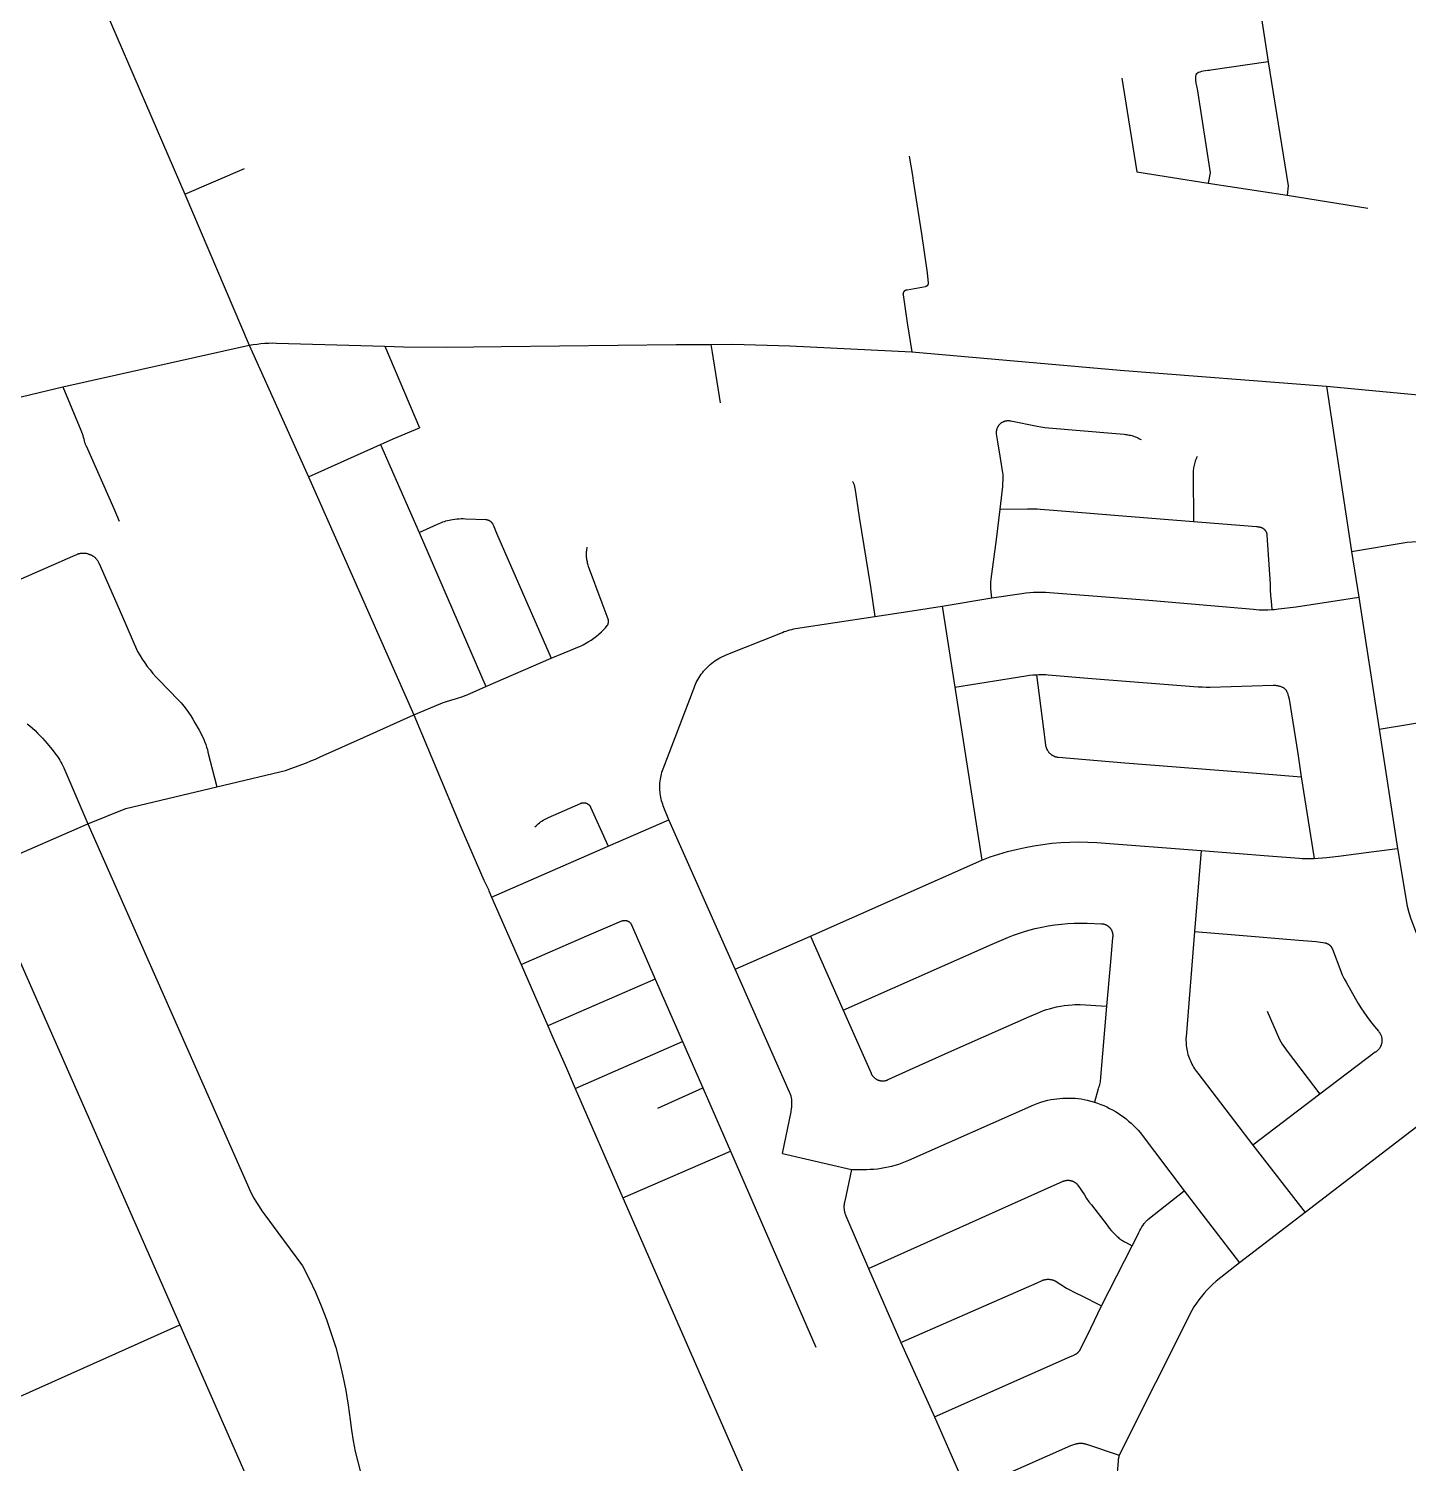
# Model space of a CAD drawing. Header units: inches. Extents: x 326453 to 344102, y 4677180 to 4689621.
# Drawn here: x 340542 to 342122, y 4685191 to 4686833 of the extents above; entities that cross this region are included whole.
import ezdxf

# ---------------------------------------------------------------- set-up
doc = ezdxf.new("R2010")
doc.units = ezdxf.units.IN
doc.header["$MEASUREMENT"] = 0
doc.layers.add('Street_Centreline', color=7, linetype='Continuous')

msp = doc.modelspace()

# ---------------------------------------------------------------- linework, layer by layer
at = {"layer": 'Street_Centreline'}
for p, q in [((340598.0764, 4686927.86), (340720.632, 4686643.9962)), ((341793.582, 4686776.9073), (341810.7623, 4686669.5188)), ((340720.632, 4686643.9962), (340788.821, 4686673.2272)), ((341810.7623, 4686669.5188), (341892.7115, 4686656.6921)), ((340720.632, 4686643.9962), (340794.4509, 4686470.9395)), ((341892.7115, 4686656.6921), (341982.8551, 4686642.9109)), ((341982.8551, 4686642.9109), (342075.2948, 4686627.8709)), ((340581.042, 4686423.1846), (340794.4509, 4686470.9395)), ((340794.4509, 4686470.9395), (340862.268, 4686320.3308)), ((340949.5808, 4686469.8408), (340989.1797, 4686376.4596)), ((340270.1146, 4686349.8807), (340581.042, 4686423.1846)), ((342027.8823, 4686424.0919), (342056.6837, 4686234.8189)), ((340862.268, 4686320.3308), (340944.8157, 4686357.3214)), ((340944.8157, 4686357.3214), (340988.7707, 4686256.6549)), ((340862.268, 4686320.3308), (340982.6736, 4686047.6191)), ((340988.7707, 4686256.6549), (341065.3688, 4686080.1388)), ((342056.6837, 4686234.8189), (342065.1027, 4686182.6701)), ((341587.844, 4686172.1304), (341644.9611, 4686181.7954)), ((341587.844, 4686172.1304), (341602.3012, 4686079.3795)), ((342065.1027, 4686182.6701), (342088.1858, 4686031.3175)), ((341065.3688, 4686080.1388), (341140.116, 4686112.6705)), ((341602.3012, 4686079.3795), (341633.3388, 4685881.4808)), ((342088.1858, 4686031.3175), (342181.6008, 4686046.5748)), ((342088.1858, 4686031.3175), (342109.4364, 4685894.8112)), ((341998.9104, 4685976.6302), (342013.8613, 4685883.3705)), ((341205.5653, 4685897.2464), (341274.8812, 4685927.5131)), ((341350.9712, 4685756.683), (341274.8812, 4685927.5131)), ((341071.8934, 4685839.0033), (341205.5653, 4685897.2464)), ((341884.371, 4685892.3131), (341877.0267, 4685799.5956)), ((341437.0448, 4685794.394), (341633.3388, 4685881.4808)), ((340485.3664, 4685870.1952), (340714.706, 4685349.2536)), ((341071.8934, 4685839.0033), (341105.749, 4685761.8034)), ((341350.9712, 4685756.683), (341437.0448, 4685794.394)), ((341437.0448, 4685794.394), (341474.706, 4685709.582)), ((341105.749, 4685761.8034), (341136.2386, 4685691.6158)), ((341259.2336, 4685744.9654), (341136.2386, 4685691.6158)), ((341259.2336, 4685744.9654), (341290.3758, 4685673.8627)), ((341167.7101, 4685620.106), (341290.3758, 4685673.8627)), ((341290.3758, 4685673.8627), (341313.681, 4685620.5951)), ((342233.0014, 4685654.3881), (342003.7865, 4685477.8487)), ((341167.7101, 4685620.106), (341222.2565, 4685494.6151)), ((341262.4229, 4685597.5859), (341313.681, 4685620.5951)), ((341313.681, 4685620.5952), (341345.6392, 4685548.0744)), ((342020.377, 4685613.5528), (341943.8176, 4685554.9324)), ((341222.2565, 4685494.6151), (341345.6392, 4685548.0744)), ((341345.6392, 4685548.0744), (341443.2593, 4685323.6399)), ((341405.0687, 4685545.5519), (341484.2081, 4685527.3968)), ((341943.8176, 4685554.9324), (342003.7865, 4685477.8487)), ((341222.2565, 4685494.6151), (341506.0852, 4684846.626)), ((341865.1547, 4685502.6516), (341928.5372, 4685420.4414)), ((342003.7865, 4685477.8487), (341928.5372, 4685420.4414)), ((341770.434, 4685371.0527), (341805.6824, 4685439.8775)), ((341503.468, 4685414.0032), (341540.7164, 4685329.1952)), ((340367.5711, 4685194.2031), (340714.706, 4685349.2536)), ((340714.706, 4685349.2536), (340851.8391, 4685037.5632)), ((341540.7164, 4685329.1952), (341579.1207, 4685243.8358))]:
    msp.add_line(p, q, dxfattribs=at)
for points in [[(341937.876, 4686950.4553), (341940.3269, 4686932.3059), (341961.1061, 4686795.6393)], [(341961.1061, 4686795.6393), (341895.5685, 4686785.8326), (341893.898, 4686785.622), (341892.3231, 4686785.4227), (341889.4518, 4686785.0417), (341886.939, 4686784.6571), (341884.769, 4686784.2363), (341882.9262, 4686783.7465), (341881.395, 4686783.155), (341880.1597, 4686782.4294), (341879.2046, 4686781.5368), (341878.5141, 4686780.4447), (341878.0726, 4686779.1203), (341877.8643, 4686777.5311), (341877.8738, 4686775.6444), (341877.9552, 4686774.5792), (341878.0852, 4686773.4275), (341878.2617, 4686772.185), (341878.4829, 4686770.8478), (341878.7468, 4686769.4116), (341879.0514, 4686767.8726), (341879.3948, 4686766.2265), (341879.7749, 4686764.4692), (341894.8908, 4686668.5065), (341892.7115, 4686656.6921)], [(341961.1061, 4686795.6393), (341983.9696, 4686653.3554), (341982.8551, 4686642.9109)], [(341550.0519, 4686687.3873), (341553.7863, 4686665.3307), (341554.557, 4686659.2461), (341564.0533, 4686598.5646), (341570.5483, 4686553.8863), (341571.8396, 4686542.1483), (341571.8506, 4686542.0163), (341571.8571, 4686541.8839), (341571.859, 4686541.7514), (341571.8563, 4686541.6189), (341571.8491, 4686541.4866), (341571.8373, 4686541.3546), (341571.8209, 4686541.2231), (341571.8, 4686541.0923), (341571.7745, 4686540.9622), (341571.7446, 4686540.8331), (341571.7103, 4686540.7052), (341571.6715, 4686540.5785), (341571.6284, 4686540.4532), (341571.581, 4686540.3294), (341571.5293, 4686540.2074), (341571.4735, 4686540.0872), (341571.4135, 4686539.9691), (341571.3495, 4686539.8531), (341571.2815, 4686539.7393), (341571.2096, 4686539.628), (341571.1339, 4686539.5192), (341571.0545, 4686539.4132), (341570.9715, 4686539.3099), (341570.8849, 4686539.2095), (341570.7949, 4686539.1123), (341570.7017, 4686539.0181), (341570.6052, 4686538.9273), (341570.5056, 4686538.8398), (341570.4031, 4686538.7559), (341570.2978, 4686538.6755), (341570.1897, 4686538.5988), (341570.079, 4686538.5259), (341569.9659, 4686538.4569), (341569.8505, 4686538.3919), (341569.7329, 4686538.3308), (341569.6132, 4686538.2739), (341569.4917, 4686538.2211), (341569.3684, 4686538.1726), (341569.2435, 4686538.1283), (341569.1171, 4686538.0884), (341568.9895, 4686538.0529), (341568.8606, 4686538.0218), (341568.7308, 4686537.9952), (341547.6416, 4686534.0515), (341547.483, 4686534.048), (341547.3247, 4686534.0391), (341547.1668, 4686534.0248), (341547.0094, 4686534.0051), (341546.8528, 4686533.98), (341546.6972, 4686533.9495), (341546.5427, 4686533.9138), (341546.3895, 4686533.8727), (341546.2379, 4686533.8264), (341546.0879, 4686533.775), (341545.9397, 4686533.7184), (341545.7936, 4686533.6568), (341545.6497, 4686533.5902), (341545.5081, 4686533.5187), (341545.3691, 4686533.4424), (341545.2328, 4686533.3614), (341545.0993, 4686533.2758), (341544.9689, 4686533.1856), (341544.8416, 4686533.091), (341544.7176, 4686532.9921), (341544.5971, 4686532.889), (341544.4802, 4686532.7818), (341544.3671, 4686532.6707), (341544.2578, 4686532.5558), (341544.1525, 4686532.4372), (341544.0514, 4686532.3151), (341543.9545, 4686532.1895), (341543.862, 4686532.0607), (341543.7739, 4686531.9289), (341543.6904, 4686531.794), (341543.6116, 4686531.6564), (341543.5376, 4686531.5162), (341543.4684, 4686531.3735), (341543.4041, 4686531.2285), (341543.3449, 4686531.0814), (341543.2907, 4686530.9324), (341543.2417, 4686530.7816), (341543.1978, 4686530.6292), (341543.1592, 4686530.4754), (341543.126, 4686530.3203), (341543.098, 4686530.1642), (341543.0754, 4686530.0073), (341543.0583, 4686529.8496), (341543.0465, 4686529.6915), (341543.0401, 4686529.533), (341543.0392, 4686529.3744), (341543.0438, 4686529.2159), (341543.0537, 4686529.0577), (341543.0691, 4686528.8998), (341543.0899, 4686528.7426), (341547.9208, 4686496.4824), (341552.978, 4686463.4343)], [(340794.4509, 4686470.9395), (340798.851, 4686471.7181), (340803.2733, 4686472.359), (340807.7134, 4686472.8616), (340812.167, 4686473.2255), (340816.6299, 4686473.4503), (340821.0975, 4686473.5358), (340825.5657, 4686473.4819), (340922.297, 4686470.8049), (340949.5808, 4686469.8408)], [(340949.5808, 4686469.8408), (340971.1804, 4686469.0775), (341020.0935, 4686468.7989), (341082.9078, 4686469.4507), (341283.2014, 4686471.7805), (341323.0721, 4686471.9665)], [(341323.0721, 4686471.9665), (341348.2547, 4686472.084), (341413.2789, 4686470.1135), (341552.978, 4686463.4343)], [(341323.0721, 4686471.9665), (341324.4665, 4686462.6547), (341333.8122, 4686405.1783)], [(341552.978, 4686463.4343), (341791.8488, 4686442.3793), (342027.8823, 4686424.0919)], [(340581.042, 4686423.1846), (340601.5694, 4686373.5898), (340602.3265, 4686371.6791), (340603.0255, 4686369.7463), (340603.6656, 4686367.7933), (340604.2463, 4686365.8217), (340604.767, 4686363.8335), (340605.2273, 4686361.8305), (340605.3899, 4686361.1264), (340605.5751, 4686360.428), (340605.7828, 4686359.736), (340606.0128, 4686359.051), (340606.2649, 4686358.3738), (340606.5387, 4686357.7051), (340606.834, 4686357.0457), (340607.1505, 4686356.3961), (340607.4878, 4686355.7571), (340639.1341, 4686284.0065), (340645.3686, 4686269.68)], [(342027.8823, 4686424.0919), (342282.6749, 4686400.2377), (342402.3114, 4686385.7552), (342551.3725, 4686363.4479)], [(341654.2658, 4686283.3503), (341657.2107, 4686309.3811), (341657.5639, 4686312.8948), (341657.8297, 4686316.4162), (341657.8948, 4686317.8218), (341657.9132, 4686319.2288), (341657.8848, 4686320.6356), (341657.8097, 4686322.0407), (341657.688, 4686323.4425), (341657.5199, 4686324.8395), (341654.794, 4686341.5621), (341651.6073, 4686360.3864), (341650.2954, 4686369.3359), (341650.2358, 4686369.7985), (341650.1923, 4686370.263), (341650.1651, 4686370.7286), (341650.154, 4686371.195), (341650.1593, 4686371.6614), (341650.1807, 4686372.1273), (341650.2184, 4686372.5923), (341650.2723, 4686373.0556), (341650.3422, 4686373.5169), (341650.4282, 4686373.9753), (341650.5301, 4686374.4305), (341650.6478, 4686374.8819), (341650.7812, 4686375.3289), (341650.93, 4686375.771), (341651.0941, 4686376.2076), (341651.2733, 4686376.6383), (341651.4675, 4686377.0624), (341651.6763, 4686377.4795), (341651.8994, 4686377.8892), (341652.1368, 4686378.2907), (341652.3879, 4686378.6838), (341652.6526, 4686379.0679), (341652.9305, 4686379.4425), (341653.2213, 4686379.8073), (341653.5246, 4686380.1617), (341653.8401, 4686380.5053), (341654.1674, 4686380.8377), (341654.506, 4686381.1585), (341654.8556, 4686381.4673), (341655.2157, 4686381.7638), (341655.586, 4686382.0475), (341655.9659, 4686382.3182), (341656.355, 4686382.5754), (341656.7528, 4686382.819), (341657.1589, 4686383.0486), (341657.5727, 4686383.2639), (341657.9938, 4686383.4646), (341658.4216, 4686383.6505), (341658.8556, 4686383.8215), (341659.2953, 4686383.9772), (341659.7402, 4686384.1175), (341660.1897, 4686384.2422), (341660.6432, 4686384.3512), (341661.1003, 4686384.4443), (341661.5603, 4686384.5215), (341662.0228, 4686384.5826), (341662.4871, 4686384.6275), (341662.9526, 4686384.6563), (341663.4189, 4686384.6688), (341663.8854, 4686384.6651), (341664.3514, 4686384.6451), (341664.8165, 4686384.6089), (341665.28, 4686384.5565), (341665.7414, 4686384.4881), (341666.2002, 4686384.4035), (341666.6557, 4686384.3031), (341696.5559, 4686378.2066), (341700.9404, 4686377.3933), (341705.3509, 4686376.7359), (341709.782, 4686376.2353), (341714.228, 4686375.8921), (341782.2925, 4686370.1361), (341796.2691, 4686368.9964), (341797.7445, 4686368.8626), (341799.2147, 4686368.6806), (341800.6782, 4686368.4508), (341802.1334, 4686368.1732), (341803.5788, 4686367.8483), (341805.0128, 4686367.4763), (341806.4339, 4686367.0577), (341807.8405, 4686366.5929), (341809.2312, 4686366.0824), (341810.6045, 4686365.5267), (341811.9589, 4686364.9265), (341813.293, 4686364.2823), (341814.6053, 4686363.5949), (341815.8945, 4686362.865)], [(340944.8157, 4686357.3214), (340959.2867, 4686363.7297), (340989.1797, 4686376.4596)], [(341879.9234, 4686343.5844), (341879.2703, 4686342.2326), (341878.6637, 4686340.8594), (341878.1041, 4686339.4663), (341877.5922, 4686338.055), (341877.1287, 4686336.627), (341876.7141, 4686335.1841), (341876.3489, 4686333.7279), (341876.0334, 4686332.2602), (341875.768, 4686330.7825), (341875.5532, 4686329.2967), (341875.389, 4686327.8044), (341875.2757, 4686326.3074), (341875.2134, 4686324.8074), (341875.2023, 4686323.3062), (341875.5849, 4686269.0184)], [(341485.2257, 4686315.0042), (341485.564, 4686314.4016), (341485.8817, 4686313.7879), (341486.1783, 4686313.1637), (341486.4535, 4686312.5298), (341486.707, 4686311.8869), (341486.9385, 4686311.2358), (341487.1478, 4686310.5771), (341487.3345, 4686309.9118), (341487.4985, 4686309.2405), (341487.6396, 4686308.5639), (341487.7576, 4686307.883), (341492.9977, 4686274.2547), (341505.6456, 4686194.2326), (341510.8367, 4686160.4591)], [(341644.9611, 4686181.7954), (341643.7382, 4686191.9525), (341643.6111, 4686193.1845), (341643.5263, 4686194.4202), (341643.4836, 4686195.658), (341643.4833, 4686196.8966), (341643.5253, 4686198.1345), (341643.6095, 4686199.3702), (341643.7359, 4686200.6023), (341643.9042, 4686201.8294), (341644.1144, 4686203.05), (341650.2297, 4686248.4944), (341654.2658, 4686283.3503)], [(341654.2658, 4686283.3503), (341685.6204, 4686283.5715), (341689.295, 4686283.646), (341692.9702, 4686283.6208), (341696.6434, 4686283.4961), (341700.3119, 4686283.2718), (341715.5028, 4686282.0696), (341785.4187, 4686276.2286), (341875.5849, 4686269.0184)], [(340988.7707, 4686256.6549), (341009.9577, 4686266.0314), (341011.9368, 4686266.9383), (341013.939, 4686267.7929), (341015.963, 4686268.5947), (341017.7974, 4686269.2569), (341019.6541, 4686269.8537), (341021.5308, 4686270.3846), (341023.4251, 4686270.8488), (341025.3345, 4686271.2458), (341027.2568, 4686271.575), (341029.6932, 4686271.9079), (341032.1391, 4686272.1619), (341034.5919, 4686272.3367), (341037.0491, 4686272.4321), (341039.5081, 4686272.448), (341041.9663, 4686272.3845), (341065.2815, 4686271.4049), (341065.6622, 4686271.3555), (341066.041, 4686271.293), (341066.4174, 4686271.2172), (341066.791, 4686271.1284), (341067.1612, 4686271.0266), (341067.5276, 4686270.912), (341067.8898, 4686270.7846), (341068.2473, 4686270.6447), (341068.5998, 4686270.4924), (341068.9467, 4686270.3279), (341069.2877, 4686270.1514), (341069.6223, 4686269.9631), (341069.9501, 4686269.7633), (341070.2708, 4686269.5522), (341070.5274, 4686269.3702), (341070.7777, 4686269.1797), (341071.0214, 4686268.9808), (341071.2583, 4686268.7738), (341071.488, 4686268.5589), (341071.7103, 4686268.3363), (341071.9249, 4686268.1063), (341072.1315, 4686267.8691), (341072.3301, 4686267.6251), (341072.5202, 4686267.3746), (341072.7018, 4686267.1177), (341072.8746, 4686266.8548), (341073.0383, 4686266.5862), (341073.1929, 4686266.3122), (341073.338, 4686266.0331), (341073.4737, 4686265.7493), (341073.5996, 4686265.461), (341077.5634, 4686255.9532), (341140.116, 4686112.6705)], [(341875.5849, 4686269.0184), (341947.9778, 4686263.2603), (341948.681, 4686263.2352), (341949.383, 4686263.1877), (341950.0831, 4686263.1177), (341950.7807, 4686263.0253), (341951.4749, 4686262.9107), (341951.8261, 4686262.8405), (341952.1747, 4686262.7581), (341952.5202, 4686262.6636), (341952.8621, 4686262.557), (341953.2001, 4686262.4386), (341953.5338, 4686262.3084), (341953.8627, 4686262.1666), (341954.1865, 4686262.0135), (341954.5047, 4686261.8491), (341954.8169, 4686261.6736), (341955.1229, 4686261.4874), (341955.4221, 4686261.2906), (341955.7143, 4686261.0834), (341955.999, 4686260.8662), (341956.276, 4686260.6391), (341956.5449, 4686260.4025), (341956.8054, 4686260.1566), (341957.0571, 4686259.9018), (341957.2997, 4686259.6384), (341957.533, 4686259.3666), (341957.7566, 4686259.0868), (341957.9703, 4686258.7994), (341958.1738, 4686258.5047), (341958.3669, 4686258.203), (341958.5494, 4686257.8948), (341958.7209, 4686257.5804), (341958.8814, 4686257.2602), (341959.0306, 4686256.9346), (341959.1683, 4686256.6039), (341959.2943, 4686256.2687), (341959.4086, 4686255.9292), (341959.5109, 4686255.586), (341959.6011, 4686255.2394), (341959.6792, 4686254.8898), (341959.745, 4686254.5378), (341959.7985, 4686254.1836), (341959.8396, 4686253.8278), (341959.8682, 4686253.4708), (341963.3653, 4686197.5308), (341963.6054, 4686190.9365), (341964.0135, 4686184.3504), (341964.5893, 4686177.7769), (341965.5404, 4686168.3087)], [(340610.3092, 4686231.8359), (340609.54, 4686232.0286), (340608.7647, 4686232.1952), (340607.9842, 4686232.3356), (340607.1995, 4686232.4496), (340606.4114, 4686232.537), (340605.6207, 4686232.5979), (340604.8285, 4686232.632), (340604.0356, 4686232.6394), (340603.2428, 4686232.6201), (340602.4512, 4686232.574), (340601.851, 4686232.5189), (340601.253, 4686232.4438), (340600.6578, 4686232.349), (340600.066, 4686232.2345), (340599.4784, 4686232.1004), (340598.8955, 4686231.9469), (340598.3181, 4686231.7742), (340597.7467, 4686231.5824), (340597.182, 4686231.3717), (340596.6246, 4686231.1424), (340591.9555, 4686229.1305), (340516.9654, 4686196.2461)], [(341205.5555, 4686152.8302), (341205.624, 4686153.0337), (341205.6856, 4686153.2395), (341205.7403, 4686153.4472), (341205.7879, 4686153.6566), (341205.8284, 4686153.8675), (341205.8618, 4686154.0796), (341205.888, 4686154.2928), (341205.9071, 4686154.5067), (341205.9189, 4686154.7211), (341205.9235, 4686154.9358), (341205.9208, 4686155.1506), (341205.911, 4686155.3651), (341205.8939, 4686155.5792), (341205.8696, 4686155.7925), (341205.8381, 4686156.005), (341205.7995, 4686156.2162), (341205.7539, 4686156.4261), (341205.7011, 4686156.6343), (341205.6414, 4686156.8406), (341205.5748, 4686157.0447), (341205.5013, 4686157.2465), (341205.4211, 4686157.4457), (341198.6081, 4686175.5942), (341183.0536, 4686217.8091), (341182.619, 4686219.0523), (341182.226, 4686220.3093), (341181.8753, 4686221.5787), (341181.567, 4686222.8591), (341181.3017, 4686224.1491), (341181.0795, 4686225.4472), (341180.9008, 4686226.752), (341180.7657, 4686228.062), (341180.6744, 4686229.3758), (341180.627, 4686230.6919), (341180.6235, 4686232.0089), (341180.6639, 4686233.3252), (341180.7483, 4686234.6395), (341180.8764, 4686235.9502), (341181.0482, 4686237.256), (341181.2635, 4686238.5552), (341181.522, 4686239.8466)], [(342056.6837, 4686234.8189), (342120.414, 4686245.3664), (342137.0872, 4686246.4988), (342147.3324, 4686246.8684)], [(340610.3092, 4686231.8359), (340610.8993, 4686231.6686), (340611.4833, 4686231.481), (340612.0605, 4686231.2733), (340612.6302, 4686231.0459), (340613.1917, 4686230.7989), (340613.7443, 4686230.5327), (340614.2874, 4686230.2476), (340614.8203, 4686229.9438), (340615.3424, 4686229.6219), (340615.8531, 4686229.2821), (340616.3518, 4686228.925), (340616.8378, 4686228.5508), (340617.3107, 4686228.16), (340617.7697, 4686227.7532), (340618.2145, 4686227.3307), (340618.6444, 4686226.8932), (340619.0589, 4686226.441), (340619.4576, 4686225.9748), (340619.8399, 4686225.4952), (340620.2054, 4686225.0026), (340620.5538, 4686224.4977), (340620.8845, 4686223.9811), (340621.1971, 4686223.4534), (340621.4914, 4686222.9151), (340621.7669, 4686222.3671), (340622.0233, 4686221.8099), (340648.0754, 4686162.5182), (340666.5545, 4686120.3919), (340669.11, 4686115.9652), (340671.8126, 4686111.6267), (340674.6591, 4686107.3813), (340677.6464, 4686103.2338), (340680.7712, 4686099.1888), (340684.0299, 4686095.2509), (340687.4188, 4686091.4245), (340690.9342, 4686087.7139), (340713.4152, 4686064.768), (340716.4711, 4686061.3455), (340719.4053, 4686057.818), (340722.2142, 4686054.19), (340724.8943, 4686050.4658), (340727.4423, 4686046.6501), (340729.8552, 4686042.7475), (340732.1299, 4686038.7627), (340736.8731, 4686030.1053), (340738.3835, 4686027.504), (340739.8041, 4686024.8528), (340741.1335, 4686022.1545), (340742.37, 4686019.4125), (340743.5122, 4686016.6299), (340744.5588, 4686013.81), (340745.5085, 4686010.9559), (340746.3603, 4686008.0711), (340747.1131, 4686005.1589), (340757.0974, 4685965.1655)], [(341644.9611, 4686181.7954), (341679.2615, 4686186.8082), (341683.72, 4686187.4201), (341688.1963, 4686187.8842), (341692.6855, 4686188.2), (341697.1827, 4686188.3672), (341701.683, 4686188.3856), (341706.1814, 4686188.2551), (341710.673, 4686187.976), (341824.4378, 4686179.0154), (341944.2846, 4686168.7066), (341947.5822, 4686168.3926), (341950.8877, 4686168.177), (341954.1981, 4686168.0602), (341957.5105, 4686168.0422), (341960.822, 4686168.123), (341965.5404, 4686168.3087)], [(341510.8367, 4686160.4591), (341553.5017, 4686166.9773), (341587.844, 4686172.1304)], [(341965.5404, 4686168.3087), (341968.1108, 4686168.475), (341970.676, 4686168.7081), (341973.2342, 4686169.0079), (341993.3429, 4686171.6301), (342065.1027, 4686182.6701)], [(341140.116, 4686112.6705), (341155.1715, 4686118.9279), (341172.4349, 4686126.046), (341174.5537, 4686126.9558), (341176.6397, 4686127.9384), (341178.6903, 4686128.9928), (341180.7032, 4686130.1176), (341182.6759, 4686131.3114), (341185.837, 4686133.3786), (341188.9233, 4686135.5558), (341191.931, 4686137.8403), (341194.8565, 4686140.2293), (341197.6961, 4686142.7198), (341198.8805, 4686143.8296), (341200.0304, 4686144.975), (341201.1448, 4686146.155), (341202.2227, 4686147.3685), (341203.263, 4686148.6144), (341204.2648, 4686149.8915), (341204.3945, 4686150.0644), (341204.5185, 4686150.2414), (341204.6366, 4686150.4225), (341204.7486, 4686150.6073), (341204.8546, 4686150.7957), (341204.9543, 4686150.9874), (341205.0477, 4686151.1824), (341205.1346, 4686151.3803), (341205.215, 4686151.5809), (341205.2887, 4686151.7841), (341205.3558, 4686151.9896), (341205.4161, 4686152.1972), (341205.4695, 4686152.4066), (341205.516, 4686152.6177), (341205.5555, 4686152.8302)], [(341274.8812, 4685927.5131), (341268.5413, 4685943.6427), (341267.837, 4685945.5746), (341267.1992, 4685947.5294), (341266.6287, 4685949.505), (341266.1262, 4685951.4989), (341265.6923, 4685953.5088), (341265.3274, 4685955.5324), (341265.032, 4685957.5674), (341264.8064, 4685959.6112), (341264.6509, 4685961.6616), (341264.5658, 4685963.7161), (341264.551, 4685965.7723), (341264.6066, 4685967.8278), (341264.7326, 4685969.8802), (341264.9287, 4685971.927), (341265.1948, 4685973.966), (341265.5305, 4685975.9947), (341265.9355, 4685978.0107), (341266.4093, 4685980.0116), (341266.9513, 4685981.9951), (341267.5609, 4685983.9589), (341268.2374, 4685985.9007), (341303.7141, 4686078.8416), (341304.5088, 4686080.8825), (341305.3724, 4686082.8952), (341306.3038, 4686084.8774), (341307.3019, 4686086.8268), (341308.3657, 4686088.7413), (341309.4939, 4686090.6185), (341310.6851, 4686092.4563), (341311.9381, 4686094.2526), (341313.2514, 4686096.0053), (341314.6234, 4686097.7124), (341316.0526, 4686099.372), (341317.5373, 4686100.982), (341319.0758, 4686102.5408), (341320.6664, 4686104.0463), (341322.3071, 4686105.497), (341323.9962, 4686106.8912), (341325.7317, 4686108.2272), (341327.5115, 4686109.5035), (341329.3336, 4686110.7186), (341331.1959, 4686111.8712), (341333.0963, 4686112.9598), (341340.5756, 4686116.6104), (341404.9704, 4686142.1956), (341407.0691, 4686143.0143), (341409.1921, 4686143.7675), (341411.3375, 4686144.4547), (341413.5031, 4686145.075), (341415.687, 4686145.628), (341417.8868, 4686146.113), (341420.1007, 4686146.5296), (341510.8367, 4686160.4591)], [(341602.3012, 4686079.3795), (341683.6965, 4686092.4742), (341687.7993, 4686093.0287), (341691.9177, 4686093.4529), (341696.0475, 4686093.7461)], [(341696.0475, 4686093.7461), (341698.7093, 4686093.8801), (341701.3739, 4686093.9358), (341704.0389, 4686093.913), (341706.7022, 4686093.8118), (341709.3613, 4686093.6323), (341759.2151, 4686089.5287), (341880.9725, 4686079.948), (341885.5569, 4686079.6769), (341890.148, 4686079.566), (341894.7401, 4686079.6156), (341967.1101, 4686081.6613), (341967.9157, 4686081.6727), (341968.7212, 4686081.656), (341969.5256, 4686081.6114), (341970.3281, 4686081.5389), (341971.1275, 4686081.4386), (341971.9229, 4686081.3105), (341972.7135, 4686081.1549), (341973.4981, 4686080.9719), (341974.2759, 4686080.7618), (341975.0459, 4686080.5248), (341975.8073, 4686080.2612), (341976.559, 4686079.9713), (341977.3002, 4686079.6554), (341977.616, 4686079.5079), (341977.9266, 4686079.3498), (341978.2318, 4686079.1812), (341978.531, 4686079.0025), (341978.8241, 4686078.8138), (341979.1106, 4686078.6152), (341979.3902, 4686078.4072), (341979.6626, 4686078.1897), (341979.9276, 4686077.9633), (341980.1847, 4686077.728), (341980.4338, 4686077.4841), (341980.6745, 4686077.232), (341980.9065, 4686076.9719), (341981.1296, 4686076.7041), (341981.3436, 4686076.4289), (341981.5481, 4686076.1466), (341981.743, 4686075.8576), (341981.928, 4686075.5622), (341982.1029, 4686075.2607), (341982.2675, 4686074.9535), (341982.4217, 4686074.6409), (341982.8491, 4686073.6978), (341983.2466, 4686072.7417), (341983.6138, 4686071.7736), (341983.9502, 4686070.7943), (341984.2556, 4686069.805), (341984.5296, 4686068.8065), (341984.7721, 4686067.7999), (341984.9826, 4686066.7861), (341985.1611, 4686065.7662), (341995.0691, 4686003.3823), (341998.9104, 4685976.6302)], [(341696.0475, 4686093.7461), (341704.0396, 4686031.193), (341706.2236, 4686013.3513), (341706.3126, 4686012.7899), (341706.4211, 4686012.232), (341706.5487, 4686011.6781), (341706.6953, 4686011.129), (341706.8609, 4686010.5852), (341707.0451, 4686010.0475), (341707.2478, 4686009.5165), (341707.4687, 4686008.9928), (341707.7076, 4686008.477), (341707.9641, 4686007.9698), (341708.238, 4686007.4718), (341708.5289, 4686006.9835), (341708.8365, 4686006.5056), (341709.1605, 4686006.0385), (341709.5004, 4686005.583), (341709.8558, 4686005.1394), (341710.2263, 4686004.7084), (341710.6115, 4686004.2905), (341711.0109, 4686003.8861), (341711.424, 4686003.4957), (341711.8504, 4686003.1198), (341712.2895, 4686002.7589), (341712.7408, 4686002.4134), (341713.2037, 4686002.0836), (341713.6778, 4686001.7701), (341714.1624, 4686001.4731), (341714.657, 4686001.193), (341715.161, 4686000.9301), (341715.6737, 4686000.6849), (341716.1946, 4686000.4575), (341716.7231, 4686000.2482), (341717.2584, 4686000.0573), (341717.8001, 4685999.8849), (341718.3473, 4685999.7314), (341718.8996, 4685999.5969), (341719.4561, 4685999.4816), (341720.0163, 4685999.3855), (341720.5795, 4685999.3089), (341721.145, 4685999.2517), (341797.2221, 4685992.8877), (341929.2603, 4685982.3836), (341998.9104, 4685976.6302)], [(340982.6736, 4686047.6191), (341013.7334, 4686060.6985), (341015.0722, 4686061.2885), (341016.4278, 4686061.8388), (341017.7991, 4686062.3487), (341019.1848, 4686062.8179), (341025.3799, 4686064.7268), (341031.6219, 4686066.476), (341034.1557, 4686067.1925), (341036.6667, 4686067.9854), (341039.1524, 4686068.8542), (341041.6106, 4686069.798), (341044.0391, 4686070.8158), (341065.3688, 4686080.1388)], [(340540.0671, 4686037.5775), (340543.167, 4686035.0525), (340546.1868, 4686032.4322), (340549.1235, 4686029.7192), (340551.9743, 4686026.916), (340557.6428, 4686020.9683), (340563.1074, 4686014.8329), (340568.3618, 4686008.5165), (340573.4002, 4686002.0264), (340574.8458, 4686000.0265), (340576.2212, 4685997.9776), (340577.5247, 4685995.8823), (340578.7546, 4685993.7429), (340579.9096, 4685991.5622), (340580.9882, 4685989.3426), (340581.9892, 4685987.087), (340609.3194, 4685923.1691)], [(340757.0974, 4685965.1655), (340829.3082, 4685982.4902), (340832.5452, 4685983.3138), (340835.7585, 4685984.2255), (340838.9456, 4685985.2246), (340842.1042, 4685986.3105), (340859.7728, 4685992.8385), (340865.0491, 4685994.9374), (340870.2574, 4685997.1994), (340875.3929, 4685999.6225), (340925.3259, 4686021.8945), (340982.6736, 4686047.6191)], [(340982.6736, 4686047.6191), (341029.7089, 4685935.4487), (341036.4868, 4685919.3095), (341062.9392, 4685858.4965), (341063.6174, 4685856.9151), (341064.349, 4685855.3577), (341065.1332, 4685853.8261), (341065.969, 4685852.322), (341066.7731, 4685850.8748), (341067.5272, 4685849.401), (341068.2306, 4685847.9024), (341068.8823, 4685846.3805), (341071.8934, 4685839.0033)], [(340609.3194, 4685923.1691), (340652.8863, 4685940.4049), (340757.0974, 4685965.1655)], [(341121.5694, 4685919.6048), (341122.7955, 4685920.8088), (341124.0625, 4685921.9696), (341125.3689, 4685923.0858), (341126.7132, 4685924.1562), (341128.0937, 4685925.1795), (341129.5088, 4685926.1543), (341130.9568, 4685927.0796), (341132.4359, 4685927.9542), (341133.9444, 4685928.7772), (341135.4805, 4685929.5474), (341137.0423, 4685930.264), (341173.8393, 4685946.3828), (341174.1098, 4685946.5009), (341174.3843, 4685946.6097), (341174.6623, 4685946.709), (341174.9435, 4685946.7987), (341175.2277, 4685946.8788), (341175.5144, 4685946.9491), (341175.8033, 4685947.0095), (341176.0942, 4685947.06), (341176.3866, 4685947.1005), (341176.6802, 4685947.131), (341176.9747, 4685947.1514), (341177.2697, 4685947.1618), (341177.5649, 4685947.162), (341177.86, 4685947.1521), (341178.1545, 4685947.1321), (341178.4482, 4685947.1021), (341178.7407, 4685947.062), (341179.0316, 4685947.012), (341179.3206, 4685946.952), (341179.6075, 4685946.8821), (341179.8917, 4685946.8025), (341180.1731, 4685946.7132), (341180.4512, 4685946.6143), (341180.7258, 4685946.506), (341180.9966, 4685946.3883), (341181.2631, 4685946.2614), (341181.5252, 4685946.1255), (341181.7824, 4685945.9807), (341182.0346, 4685945.8271), (341182.2813, 4685945.6651), (341182.5223, 4685945.4946), (341182.7574, 4685945.3161), (341182.9862, 4685945.1295), (341183.2085, 4685944.9353), (341183.424, 4685944.7336), (341183.6325, 4685944.5246), (341183.8337, 4685944.3086), (341184.0275, 4685944.0858), (341184.2134, 4685943.8565), (341184.3914, 4685943.6211), (341184.5613, 4685943.3796), (341184.7228, 4685943.1325), (341184.8757, 4685942.88), (341185.0199, 4685942.6224), (341185.1552, 4685942.36), (341185.2814, 4685942.0932), (341205.5653, 4685897.2464)], [(340485.3664, 4685870.1952), (340499.9984, 4685876.253), (340500.5639, 4685876.489), (340501.1366, 4685876.7066), (340501.7161, 4685876.9056), (340502.3018, 4685877.0858), (340502.8929, 4685877.2469), (340503.489, 4685877.3889), (340504.0893, 4685877.5115), (340504.9471, 4685877.6869), (340505.7986, 4685877.8904), (340506.643, 4685878.1219), (340507.4793, 4685878.3809), (340508.3067, 4685878.6674), (340509.1242, 4685878.9808), (340509.9309, 4685879.321), (340609.3194, 4685923.1691)], [(340609.3194, 4685923.1691), (340792.1972, 4685509.6496), (340794.555, 4685504.4918), (340797.0798, 4685499.4137), (340799.7687, 4685494.4206), (340802.619, 4685489.5178), (340805.6276, 4685484.7105), (340808.7913, 4685480.0038), (340812.1068, 4685475.4028), (340827.1228, 4685455.2648), (340855.3012, 4685416.8804), (340862.9632, 4685401.8618), (340870.1068, 4685386.5898), (340876.7236, 4685371.0823), (340882.8059, 4685355.3575), (340888.3465, 4685339.4337), (340893.3391, 4685323.3297), (340897.7776, 4685307.0643), (340901.657, 4685290.6565), (340904.9727, 4685274.1256), (340907.7207, 4685257.4909), (340909.898, 4685240.772), (340911.4726, 4685228.5931), (340913.4406, 4685216.4716), (340915.7999, 4685204.4201), (340918.5482, 4685192.4514), (340921.6825, 4685180.5778)], [(341633.3388, 4685881.4808), (341643.0413, 4685885.0416), (341652.8573, 4685888.2768), (341662.7757, 4685891.1826), (341672.7856, 4685893.756), (341682.8757, 4685895.9939), (341693.0349, 4685897.8939), (341703.2518, 4685899.4539), (341713.5151, 4685900.6722), (341723.8133, 4685901.5474), (341734.135, 4685902.0785), (341744.4686, 4685902.265), (341754.8028, 4685902.1065), (341765.1258, 4685901.6034), (341884.371, 4685892.3131)], [(341884.371, 4685892.3131), (341961.7337, 4685886.3143), (341996.6401, 4685883.4996), (342000.0799, 4685883.2727), (342003.5248, 4685883.1463), (342006.972, 4685883.1204), (342010.4185, 4685883.1952), (342013.8613, 4685883.3705)], [(342013.8613, 4685883.3705), (342027.8746, 4685884.5345), (342041.8478, 4685886.1096), (342082.419, 4685891.2876), (342109.4364, 4685894.8112)], [(342109.4364, 4685894.8112), (342120.4064, 4685828.7624), (342122.4485, 4685821.5107), (342124.7308, 4685814.3309), (342127.2507, 4685807.2311), (342130.0053, 4685800.219), (342132.9917, 4685793.3024), (342136.2066, 4685786.4891), (342139.6463, 4685779.7864), (342143.3071, 4685773.2019), (342147.1849, 4685766.7427), (342151.2755, 4685760.4162), (342155.5742, 4685754.2293), (342160.0764, 4685748.1888), (342233.0014, 4685654.3881)], [(341105.749, 4685761.8034), (341181.0954, 4685794.6882), (341221.0181, 4685811.8041), (341221.2958, 4685811.9123), (341221.5771, 4685812.0108), (341221.8616, 4685812.0997), (341222.149, 4685812.1786), (341222.439, 4685812.2476), (341222.7311, 4685812.3066), (341223.0252, 4685812.3555), (341223.3207, 4685812.3942), (341223.6174, 4685812.4227), (341223.9149, 4685812.441), (341224.2128, 4685812.4491), (341224.5109, 4685812.4468), (341224.8086, 4685812.4343), (341225.1058, 4685812.4116), (341225.402, 4685812.3786), (341225.697, 4685812.3354), (341225.9902, 4685812.2821), (341226.2814, 4685812.2188), (341226.5703, 4685812.1454), (341226.8565, 4685812.0622), (341227.1397, 4685811.9691), (341227.4194, 4685811.8663), (341227.6955, 4685811.754), (341227.9675, 4685811.6322), (341228.2352, 4685811.5011), (341228.4982, 4685811.3608), (341228.7562, 4685811.2116), (341229.0089, 4685811.0536), (341229.2561, 4685810.887), (341229.4973, 4685810.712), (341229.7324, 4685810.5287), (341229.961, 4685810.3375), (341230.1829, 4685810.1385), (341230.3978, 4685809.932), (341230.6055, 4685809.7182), (341230.8057, 4685809.4974), (341230.9981, 4685809.2698), (341231.1826, 4685809.0357), (341231.3589, 4685808.7954), (341231.5269, 4685808.5492), (341231.6863, 4685808.2973), (341231.8369, 4685808.0401), (341231.9785, 4685807.7778), (341232.111, 4685807.5109), (341232.2343, 4685807.2395), (341259.2336, 4685744.9654)], [(341474.706, 4685709.582), (341645.1805, 4685785.0934), (341663.6864, 4685793.1079), (341669.4221, 4685795.4243), (341675.2315, 4685797.5492), (341681.1082, 4685799.4801), (341687.0457, 4685801.215), (341694.4673, 4685803.114), (341701.9497, 4685804.7565), (341709.4842, 4685806.1408), (341717.0619, 4685807.2651), (341724.403, 4685808.1099), (341731.7667, 4685808.7264), (341739.1461, 4685809.114), (341746.5339, 4685809.2723), (341753.9231, 4685809.2012), (341770.2625, 4685808.5963), (341770.7306, 4685808.5708), (341771.1976, 4685808.529), (341771.6628, 4685808.4711), (341772.1258, 4685808.397), (341772.5858, 4685808.3069), (341773.0425, 4685808.2008), (341773.4952, 4685808.079), (341773.9434, 4685807.9415), (341774.3866, 4685807.7884), (341774.8241, 4685807.6201), (341775.2556, 4685807.4367), (341775.6804, 4685807.2384), (341776.098, 4685807.0254), (341776.508, 4685806.7981), (341776.9099, 4685806.5566), (341777.3031, 4685806.3014), (341777.6872, 4685806.0326), (341778.0618, 4685805.7506), (341778.4263, 4685805.4558), (341778.7804, 4685805.1485), (341779.1235, 4685804.829), (341779.4554, 4685804.4979), (341779.7755, 4685804.1554), (341780.0836, 4685803.802), (341780.3791, 4685803.4381), (341780.6619, 4685803.0641), (341780.9315, 4685802.6806), (341781.1876, 4685802.2879), (341781.4299, 4685801.8865), (341781.658, 4685801.477), (341781.8719, 4685801.0597), (341782.0711, 4685800.6353), (341782.2554, 4685800.2043), (341782.4246, 4685799.7671), (341782.5786, 4685799.3242), (341782.717, 4685798.8763), (341782.8398, 4685798.4239), (341782.9468, 4685797.9674), (341783.0379, 4685797.5075), (341783.1129, 4685797.0448), (341783.1718, 4685796.5797), (341783.2146, 4685796.1128), (341783.241, 4685795.6447), (341783.2512, 4685795.176), (341783.2451, 4685794.7072), (341783.2227, 4685794.2389), (341783.184, 4685793.7717), (341783.1291, 4685793.3061), (341783.0581, 4685792.8427), (341782.971, 4685792.3821), (341780.3261, 4685760.8683), (341775.9544, 4685714.3082)], [(341877.0267, 4685799.5956), (341867.1937, 4685679.1062), (341867.111, 4685677.0828), (341867.0963, 4685675.0577), (341867.1495, 4685673.0333), (341867.2705, 4685671.0118), (341867.4593, 4685668.9956), (341867.7157, 4685666.9868), (341868.0393, 4685664.9877), (341868.4297, 4685663.0006), (341868.8866, 4685661.0277), (341869.4094, 4685659.0712), (341869.9975, 4685657.1334), (341870.6504, 4685655.2164), (341871.3671, 4685653.3224), (341872.147, 4685651.4535), (341872.9891, 4685649.6118), (341873.8925, 4685647.7994), (341874.8563, 4685646.0183), (341875.8792, 4685644.2706), (341876.9602, 4685642.5581), (341878.098, 4685640.8829), (341879.2913, 4685639.2467), (341880.5389, 4685637.6515), (341943.8176, 4685554.9324)], [(341877.0267, 4685799.5956), (341923.398, 4685795.7512), (341996.3991, 4685789.6367), (342016.374, 4685788.1029), (342018.8583, 4685787.8758), (342021.335, 4685787.5766), (342023.802, 4685787.2056), (342026.2572, 4685786.7631), (342026.6479, 4685786.6798), (342027.0356, 4685786.5832), (342027.4197, 4685786.4733), (342027.7998, 4685786.3503), (342028.1755, 4685786.2143), (342028.5462, 4685786.0655), (342028.9117, 4685785.9041), (342029.2714, 4685785.7302), (342029.6249, 4685785.5441), (342029.9718, 4685785.346), (342030.3118, 4685785.1361), (342030.6443, 4685784.9146), (342030.969, 4685784.6818), (342031.2855, 4685784.4381), (342031.5935, 4685784.1836), (342031.8926, 4685783.9187), (342032.1824, 4685783.6437), (342032.4626, 4685783.3589), (342032.7329, 4685783.0647), (342032.9929, 4685782.7614), (342033.2423, 4685782.4493), (342033.4809, 4685782.1288), (342033.7084, 4685781.8004), (342033.9244, 4685781.4643), (342034.1288, 4685781.121), (342034.3213, 4685780.7709), (342034.5016, 4685780.4144), (342034.6696, 4685780.0519), (342034.8251, 4685779.6839), (342034.9679, 4685779.3108), (342044.3486, 4685754.2742), (342045.211, 4685752.0776), (342046.1419, 4685749.909), (342047.1401, 4685747.7707), (342048.2048, 4685745.6647), (342049.3349, 4685743.593), (342050.5293, 4685741.5577), (342061.1987, 4685722.6214), (342064.2138, 4685717.4482), (342067.3785, 4685712.3651), (342070.6901, 4685707.3765), (342074.1459, 4685702.4867), (342078.5036, 4685696.6754), (342083.0178, 4685690.9848), (342087.6851, 4685685.4191), (342088.0385, 4685684.9943), (342088.377, 4685684.5575), (342088.7001, 4685684.1092), (342089.0074, 4685683.6499), (342089.2985, 4685683.1801), (342089.5731, 4685682.7006), (342089.8308, 4685682.2117), (342090.0714, 4685681.7142), (342090.2945, 4685681.2087), (342090.4999, 4685680.6956), (342090.6873, 4685680.1758), (342090.8565, 4685679.6497), (342091.0073, 4685679.118), (342091.1394, 4685678.5815), (342091.2529, 4685678.0406), (342091.3475, 4685677.4962), (342091.423, 4685676.9487), (342091.4795, 4685676.399), (342091.5168, 4685675.8476), (342091.5348, 4685675.2953), (342091.5337, 4685674.7427), (342091.5133, 4685674.1905), (342091.4737, 4685673.6393), (342091.415, 4685673.0898), (342091.3372, 4685672.5427), (342091.2404, 4685671.9986), (342091.1247, 4685671.4582), (342090.9903, 4685670.9222), (342090.8373, 4685670.3912), (342090.6659, 4685669.8658), (342090.4763, 4685669.3467), (342090.2688, 4685668.8346), (342090.0436, 4685668.3299), (342089.801, 4685667.8334), (342089.5413, 4685667.3457), (342089.2647, 4685666.8672), (342088.9716, 4685666.3987), (342088.6625, 4685665.9407), (342088.3375, 4685665.4937), (342087.9972, 4685665.0583), (342087.642, 4685664.635), (342087.2722, 4685664.2243), (342086.8884, 4685663.8267), (342086.491, 4685663.4427), (342086.0805, 4685663.0728), (342085.6573, 4685662.7174), (342085.222, 4685662.3769), (342084.7752, 4685662.0518), (342084.3173, 4685661.7424), (342083.8489, 4685661.4492), (342020.377, 4685613.5528)], [(341405.0687, 4685545.5519), (341414.814, 4685593.1352), (341415.0995, 4685594.5128), (341415.3408, 4685595.8989), (341415.5377, 4685597.292), (341415.6901, 4685598.6907), (341415.7977, 4685600.0935), (341415.8605, 4685601.499), (341415.8783, 4685602.9058), (341415.8512, 4685604.3125), (341415.7792, 4685605.7176), (341415.6994, 4685606.665), (341415.5879, 4685607.6093), (341415.4448, 4685608.5492), (341415.2701, 4685609.4838), (341415.0641, 4685610.4121), (341414.8271, 4685611.3329), (341414.5593, 4685612.2452), (341414.2611, 4685613.148), (341413.9326, 4685614.0402), (341413.5744, 4685614.921), (341413.1868, 4685615.7892), (341350.9712, 4685756.683)], [(341474.706, 4685709.582), (341506.4278, 4685637.3643), (341506.6363, 4685636.9108), (341506.8603, 4685636.4648), (341507.0994, 4685636.0266), (341507.3533, 4685635.597), (341507.6218, 4685635.1763), (341507.9046, 4685634.765), (341508.2013, 4685634.3636), (341508.5115, 4685633.9727), (341508.835, 4685633.5926), (341509.1713, 4685633.2238), (341509.52, 4685632.8667), (341509.8808, 4685632.5218), (341510.2531, 4685632.1895), (341510.6366, 4685631.8701), (341511.0309, 4685631.564), (341511.4354, 4685631.2716), (341511.8496, 4685630.9932), (341512.2732, 4685630.7292), (341512.7056, 4685630.4799), (341513.1462, 4685630.2455), (341513.5946, 4685630.0263), (341514.0503, 4685629.8226), (341514.5126, 4685629.6347), (341514.9812, 4685629.4627), (341515.4553, 4685629.3068), (341515.9345, 4685629.1673), (341516.4182, 4685629.0442), (341516.9058, 4685628.9379), (341517.3968, 4685628.8482), (341517.8906, 4685628.7755), (341518.3866, 4685628.7197), (341518.8842, 4685628.6809), (341519.3828, 4685628.6592), (341519.8819, 4685628.6546), (341520.3809, 4685628.667), (341520.8791, 4685628.6966), (341521.376, 4685628.7432), (341521.871, 4685628.8068), (341522.3636, 4685628.8873), (341522.8531, 4685628.9847), (341523.339, 4685629.0987), (341523.8207, 4685629.2294), (341524.2977, 4685629.3764), (341524.7693, 4685629.5397), (341525.2351, 4685629.7191), (341525.6944, 4685629.9143), (341526.1468, 4685630.1251), (341550.3268, 4685641.3071), (341602.2317, 4685664.5282), (341687.848, 4685702.3758), (341696.9356, 4685706.3365), (341700.3769, 4685707.7665), (341703.8654, 4685709.0772), (341707.397, 4685710.2671), (341710.9673, 4685711.3349), (341714.5723, 4685712.2792), (341718.9379, 4685713.2686), (341723.3332, 4685714.1167), (341727.7535, 4685714.8228), (341732.1943, 4685715.3859), (341736.6509, 4685715.8056), (341739.7979, 4685716.0058), (341742.9493, 4685716.1162), (341746.1026, 4685716.1367), (341775.9544, 4685714.3082)], [(341775.9544, 4685714.3082), (341769.3708, 4685632.8376), (341769.2169, 4685631.1244), (341769.0063, 4685629.4173), (341768.739, 4685627.7181), (341768.4156, 4685626.0288), (341768.0362, 4685624.351), (341767.6014, 4685622.6869), (341767.1115, 4685621.038), (341766.5672, 4685619.4064), (341762.362, 4685604.2296)], [(341959.9392, 4685708.5852), (341974.0982, 4685676.2026), (341975.6856, 4685673.4267), (341977.3536, 4685670.6985), (341979.1007, 4685668.0202), (341980.9255, 4685665.3943), (341982.8264, 4685662.8229), (342020.377, 4685613.5528)], [(341136.2386, 4685691.6158), (341140.4184, 4685681.8169), (341157.6676, 4685643.044), (341167.7101, 4685620.106)], [(341484.2081, 4685527.3968), (341501.24, 4685527.2645), (341505.4091, 4685527.4099), (341509.5711, 4685527.6917), (341513.7218, 4685528.1096), (341517.8565, 4685528.6632), (341521.9709, 4685529.3518), (341526.0605, 4685530.1747), (341530.121, 4685531.1311), (341534.1481, 4685532.2198), (341538.1373, 4685533.4398), (341542.0845, 4685534.7897), (341545.9853, 4685536.2681), (341549.8357, 4685537.8734), (341692.8564, 4685601.4128), (341696.7994, 4685602.8679), (341700.7841, 4685604.2045), (341704.807, 4685605.4214), (341708.8644, 4685606.5175), (341712.2928, 4685607.2266), (341715.7428, 4685607.8215), (341719.2106, 4685608.3016), (341722.6925, 4685608.6662), (341726.1846, 4685608.915), (341729.683, 4685609.0478), (341733.1839, 4685609.0643), (341736.6834, 4685608.9646), (341740.1777, 4685608.7488), (341743.6629, 4685608.417), (341747.1351, 4685607.9698), (341750.5906, 4685607.4075), (341754.0255, 4685606.7308), (341762.362, 4685604.2296)], [(341762.362, 4685604.2296), (341765.9181, 4685603.0496), (341769.4329, 4685601.7518), (341772.9026, 4685600.3376), (341776.3232, 4685598.8087), (341779.691, 4685597.1666), (341783.0022, 4685595.4132), (341786.2531, 4685593.5505), (341789.4402, 4685591.5806), (341792.5599, 4685589.5055), (341795.6088, 4685587.3277), (341798.5834, 4685585.0495), (341801.4804, 4685582.6735), (341804.2967, 4685580.2023), (341807.0291, 4685577.6387), (341809.6746, 4685574.9854), (341812.2303, 4685572.2455), (341814.6932, 4685569.422), (341865.1547, 4685502.6516)], [(341484.2081, 4685527.3968), (341476.2665, 4685491.0508), (341476.0554, 4685490.1751), (341475.8748, 4685489.2927), (341475.7249, 4685488.4045), (341475.6058, 4685487.5117), (341475.5177, 4685486.6152), (341475.4607, 4685485.7163), (341475.4348, 4685484.816), (341475.4401, 4685483.9152), (341475.4766, 4685483.0153), (341475.5442, 4685482.1171), (341475.6429, 4685481.2218), (341475.7725, 4685480.3304), (341475.9329, 4685479.4441), (341476.1239, 4685478.5638), (341476.3452, 4685477.6907), (341476.5967, 4685476.8258), (341476.8779, 4685475.9701), (341477.1886, 4685475.1246), (341477.5283, 4685474.2904), (341490.5245, 4685443.899), (341503.468, 4685414.0032)], [(341503.468, 4685414.0032), (341716.315, 4685509.2174), (341725.7507, 4685513.5566), (341726.2196, 4685513.7624), (341726.6954, 4685513.9517), (341727.1775, 4685514.1243), (341727.6653, 4685514.2799), (341728.1583, 4685514.4184), (341728.6558, 4685514.5397), (341729.1573, 4685514.6434), (341729.6621, 4685514.7297), (341730.1695, 4685514.7982), (341730.6791, 4685514.849), (341731.1901, 4685514.882), (341731.702, 4685514.8971), (341732.214, 4685514.8944), (341732.7257, 4685514.8737), (341733.2363, 4685514.8353), (341733.7453, 4685514.779), (341734.252, 4685514.705), (341734.7558, 4685514.6133), (341735.2561, 4685514.5042), (341735.7523, 4685514.3776), (341736.2438, 4685514.2338), (341736.7299, 4685514.0729), (341737.2102, 4685513.8951), (341737.6839, 4685513.7007), (341738.1506, 4685513.4899), (341738.6096, 4685513.2629), (341739.0604, 4685513.02), (341739.5025, 4685512.7616), (341739.9352, 4685512.4878), (341740.3582, 4685512.1992), (341740.7708, 4685511.8959), (341741.1726, 4685511.5784), (341741.5631, 4685511.2471), (341741.9417, 4685510.9024), (341742.3081, 4685510.5447), (341742.6618, 4685510.1743), (341743.0023, 4685509.7919), (341743.3293, 4685509.3978), (341750.73, 4685498.038), (341753.3376, 4685494.1455), (341756.0443, 4685490.3213), (341758.8484, 4685486.5679), (341776.8114, 4685463.2946), (341779.3061, 4685460.173), (341781.905, 4685457.1377), (341784.6051, 4685454.1919), (341787.4032, 4685451.3392), (341788.3383, 4685450.4471), (341789.302, 4685449.5859), (341790.2931, 4685448.7564), (341791.3107, 4685447.9597), (341792.3537, 4685447.1964), (341793.4209, 4685446.4675), (341794.5113, 4685445.7736), (341795.6236, 4685445.1156), (341796.7568, 4685444.4941), (341797.9096, 4685443.9098), (341805.6824, 4685439.8775)], [(341805.6824, 4685439.8775), (341812.1787, 4685453.0278), (341813.2035, 4685455.196), (341814.301, 4685457.3283), (341815.47, 4685459.4223), (341816.7091, 4685461.4755), (341818.017, 4685463.4857), (341819.3921, 4685465.4505), (341819.8447, 4685466.0525), (341820.3177, 4685466.6385), (341820.8105, 4685467.208), (341821.3226, 4685467.7603), (341821.8533, 4685468.2946), (341822.4021, 4685468.8104), (341822.9683, 4685469.3071), (341823.5511, 4685469.784), (341865.1547, 4685502.6516)], [(341928.5372, 4685420.4414), (341901.5197, 4685399.3226), (341897.9431, 4685396.0467), (341894.4792, 4685392.6519), (341891.132, 4685389.1419), (341887.9054, 4685385.5208), (341884.803, 4685381.7927), (341881.8284, 4685377.962), (341878.9849, 4685374.0328), (341876.2759, 4685370.0098), (341873.7044, 4685365.8976), (341790.7156, 4685199.9739)], [(341540.7164, 4685329.1952), (341696.6276, 4685397.5275), (341702.4518, 4685400.1032), (341702.9909, 4685400.3305), (341703.5375, 4685400.5389), (341704.0911, 4685400.7281), (341704.6509, 4685400.898), (341705.2162, 4685401.0484), (341705.7865, 4685401.179), (341706.3609, 4685401.2897), (341706.9388, 4685401.3803), (341707.5196, 4685401.4508), (341708.1024, 4685401.5011), (341708.6867, 4685401.531), (341709.2716, 4685401.5407), (341709.8565, 4685401.53), (341710.4407, 4685401.4989), (341711.0234, 4685401.4476), (341711.604, 4685401.376), (341712.1818, 4685401.2843), (341712.756, 4685401.1726), (341713.326, 4685401.041), (341713.8911, 4685400.8896), (341714.4506, 4685400.7187), (341715.0038, 4685400.5284), (341715.55, 4685400.319), (341716.0887, 4685400.0907), (341716.6191, 4685399.8439), (341717.1405, 4685399.5788), (341730.3183, 4685391.532), (341734.216, 4685389.2422), (341738.1896, 4685387.0868), (341742.2343, 4685385.0681), (341746.3456, 4685383.1886), (341770.434, 4685371.0527)], [(341579.1207, 4685243.8358), (341734.8818, 4685312.9172), (341737.7573, 4685314.2474), (341740.5893, 4685315.6681), (341740.9797, 4685315.8804), (341741.3626, 4685316.1059), (341741.7376, 4685316.3444), (341742.1042, 4685316.5956), (341742.462, 4685316.8592), (341742.8106, 4685317.1349), (341743.1495, 4685317.4223), (341743.4784, 4685317.7212), (341743.7968, 4685318.0312), (341744.1045, 4685318.3519), (341744.4009, 4685318.683), (341744.6859, 4685319.024), (341744.959, 4685319.3745), (341745.22, 4685319.7342), (341745.4685, 4685320.1027), (341745.7042, 4685320.4794), (341745.9269, 4685320.864), (341758.0069, 4685345.6495), (341770.434, 4685371.0527)], [(341579.1207, 4685243.8358), (341597.8942, 4685201.0939), (341609.5894, 4685174.3768)], [(341655.1564, 4685175.7264), (341735.3093, 4685211.0238), (341736.4093, 4685211.4895), (341737.5221, 4685211.9235), (341738.6469, 4685212.3255), (341739.7828, 4685212.695), (341740.9288, 4685213.0318), (341741.6044, 4685213.2077), (341742.2856, 4685213.3608), (341742.9714, 4685213.4909), (341743.6613, 4685213.5979), (341744.3544, 4685213.6817), (341745.0499, 4685213.7421), (341745.747, 4685213.7791), (341746.445, 4685213.7926), (341747.143, 4685213.7827), (341747.8404, 4685213.7493), (341748.5361, 4685213.6925), (341749.2296, 4685213.6123), (341749.9201, 4685213.5089), (341750.6066, 4685213.3823), (341751.2885, 4685213.2327), (341751.965, 4685213.0603), (341752.6353, 4685212.8652), (341753.2987, 4685212.6477), (341790.7156, 4685199.9739)], [(341790.7156, 4685199.9739), (341790.3863, 4685198.8537), (341790.0958, 4685197.7229), (341789.8443, 4685196.5827), (341789.632, 4685195.4346), (341789.4594, 4685194.2799), (341789.3265, 4685193.1199), (341787.4858, 4685171.0361)]]:
    msp.add_lwpolyline(points, dxfattribs=at)

doc.saveas('drawing.dxf')
